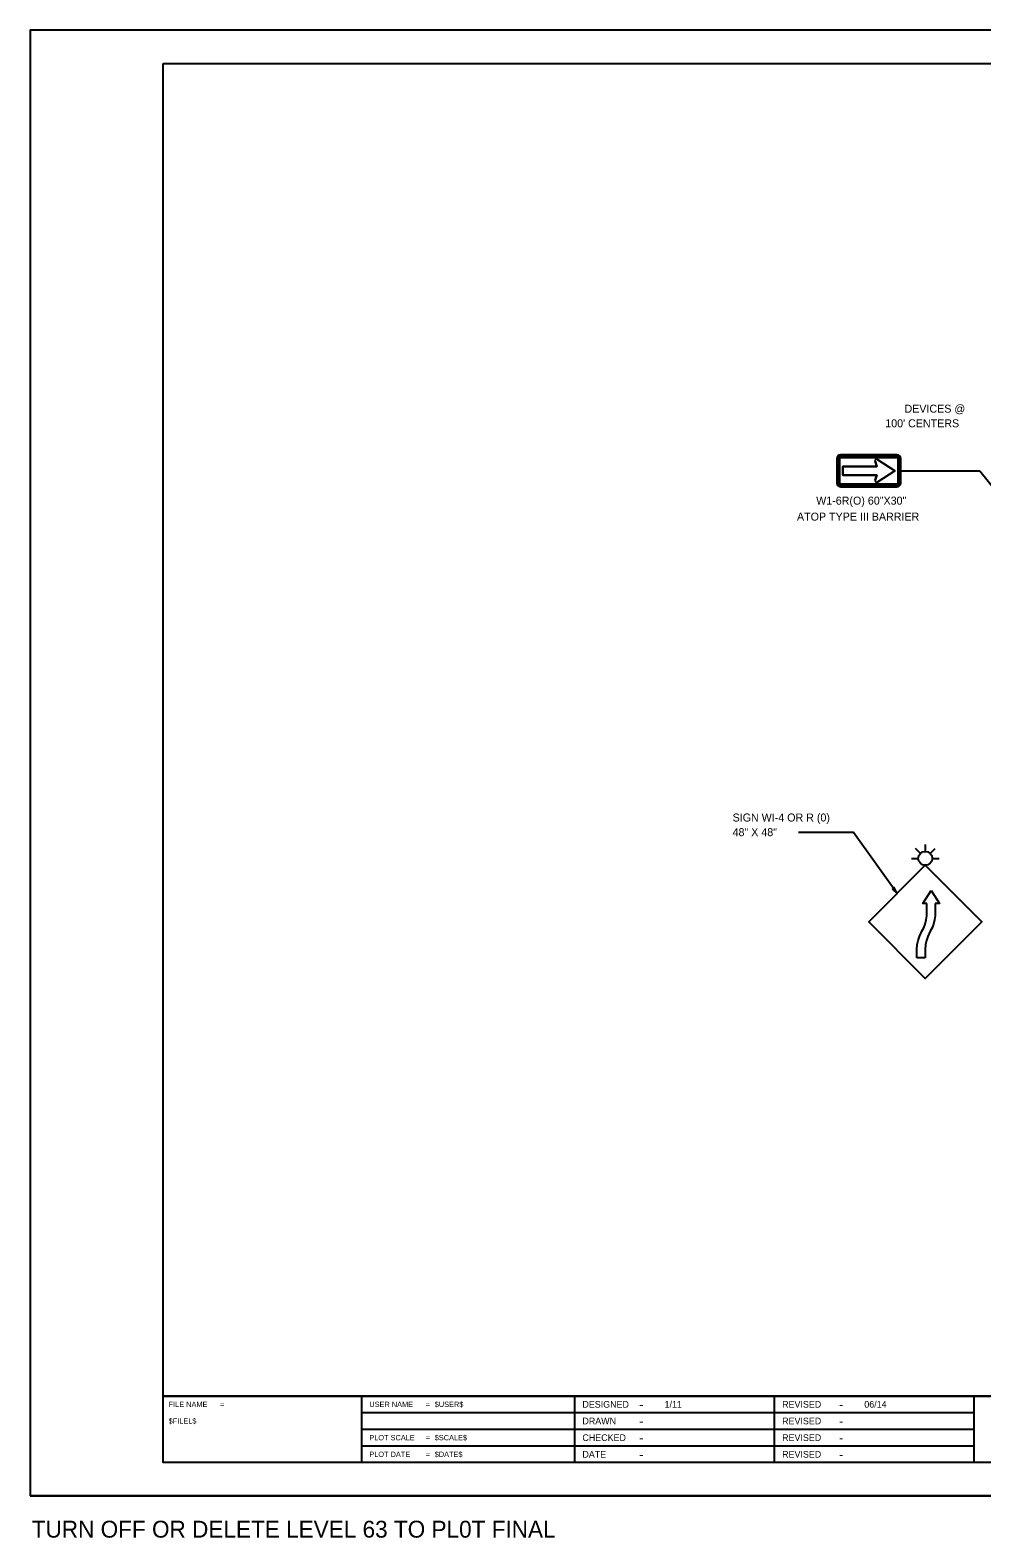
# Model space of a CAD drawing. Extents: x 2144013 to 2144693, y 3111218 to 3111670.
# Drawn here: x 2144013.1 to 2144299, y 3111217.7 to 3111670.3 of the extents above; entities that cross this region are included whole.
import ezdxf

# ---------------------------------------------------------------- set-up
doc = ezdxf.new("R2010")
doc.units = 0
for name, color, linetype in [('Construction_Signing', 7, 'Continuous'), ('Construction_Signing_Names', 7, 'Continuous'), ('Level 43', 7, 'Continuous'), ('Level 49', 7, 'Continuous'), ('Level 50', 7, 'Continuous'), ('Level 63', 7, 'Continuous'), ('Sheets_50 Reference Boundary', 7, 'Continuous'), ('Sheets_General Details', 7, 'Continuous'), ('Sheets_Printer Plotting Border', 7, 'Continuous')]:
    doc.layers.add(name, color=color, linetype=linetype)

msp = doc.modelspace()

# ---------------------------------------------------------------- linework, layer by layer
at = {"layer": 'Construction_Signing'}
for p, q in [((2144255.38, 3111541.69), (2144255.38, 3111534.33)), ((2144255.7, 3111541.69), (2144255.7, 3111534.33)), ((2144255.7, 3111534.33), (2144255.7, 3111541.69)), ((2144255.7, 3111541.69), (2144255.7, 3111534.33)), ((2144256.18, 3111541.69), (2144256.18, 3111534.33)), ((2144256.18, 3111534.33), (2144256.18, 3111541.69)), ((2144256.18, 3111541.69), (2144256.18, 3111534.33)), ((2144273.46, 3111542.81), (2144256.5, 3111542.81)), ((2144273.46, 3111542.49), (2144256.5, 3111542.49)), ((2144256.5, 3111542.49), (2144273.46, 3111542.49)), ((2144273.46, 3111542.49), (2144256.5, 3111542.49)), ((2144273.46, 3111542.01), (2144256.5, 3111542.01)), ((2144256.5, 3111542.01), (2144273.46, 3111542.01)), ((2144273.46, 3111542.01), (2144256.5, 3111542.01)), ((2144267.38, 3111539.31), (2144266.92, 3111540.84)), ((2144267.38, 3111539.31), (2144266.92, 3111540.84)), ((2144267.71, 3111541.31), (2144272.78, 3111538.01)), ((2144267.71, 3111541.31), (2144272.78, 3111538.01)), ((2144273.78, 3111534.33), (2144273.78, 3111541.69)), ((2144273.78, 3111541.69), (2144273.78, 3111534.33)), ((2144273.78, 3111534.33), (2144273.78, 3111541.69)), ((2144274.26, 3111534.33), (2144274.26, 3111541.69)), ((2144274.26, 3111541.69), (2144274.26, 3111534.33)), ((2144274.26, 3111534.33), (2144274.26, 3111541.69)), ((2144274.58, 3111534.33), (2144274.58, 3111541.69)), ((2144257.18, 3111536.71), (2144257.18, 3111539.31)), ((2144257.18, 3111539.31), (2144267.38, 3111539.31)), ((2144257.18, 3111539.31), (2144267.38, 3111539.31)), ((2144267.38, 3111536.71), (2144257.18, 3111536.71)), ((2144266.91, 3111535.17), (2144267.38, 3111536.71)), ((2144266.91, 3111535.17), (2144267.38, 3111536.71)), ((2144272.78, 3111538.01), (2144267.71, 3111534.69)), ((2144272.78, 3111538.01), (2144267.71, 3111534.69)), ((2144256.5, 3111534.01), (2144273.46, 3111534.01)), ((2144273.46, 3111534.01), (2144256.5, 3111534.01)), ((2144256.5, 3111534.01), (2144273.46, 3111534.01)), ((2144256.5, 3111533.53), (2144273.46, 3111533.53)), ((2144273.46, 3111533.53), (2144256.5, 3111533.53)), ((2144256.5, 3111533.53), (2144273.46, 3111533.53)), ((2144256.5, 3111533.21), (2144273.46, 3111533.21))]:
    msp.add_line(p, q, dxfattribs=at)
for points in [[(2144266.92, 3111540.84), (2144267.38, 3111539.31), (2144257.18, 3111539.31), (2144257.18, 3111536.71), (2144267.38, 3111536.71), (2144266.91, 3111535.17)], [(2144267.71, 3111534.69), (2144272.78, 3111538.01), (2144267.71, 3111541.31)], [(2144267.38, 3111536.71), (2144257.18, 3111536.71), (2144257.18, 3111539.31)]]:
    msp.add_lwpolyline(points, dxfattribs=at)
for centre, radius, start, end in [((2144256.5, 3111541.69), 1.12, 90, 180), ((2144256.5, 3111541.69), 0.8, 90, 180), ((2144256.5, 3111541.69), 0.8, 90, 180), ((2144256.5, 3111541.69), 0.8, 90, 180), ((2144256.5, 3111541.69), 0.32, 90, 180), ((2144256.5, 3111541.69), 0.32, 90, 180), ((2144256.5, 3111541.69), 0.32, 90, 180), ((2144267.38, 3111540.97), 0.471, 56.5994, 195.9691), ((2144267.38, 3111540.97), 0.471, 56.5994, 195.9691), ((2144267.38, 3111540.97), 0.471, 56.5994, 195.9691), ((2144278.64, 3111558.06), 20, 236.5994, 236.857), ((2144278.64, 3111558.06), 20, 236.5994, 236.857), ((2144278.64, 3111558.06), 20, 236.5994, 236.857), ((2144273.46, 3111541.69), 1.12, 0, 90), ((2144273.46, 3111541.69), 0.8, 0, 90), ((2144273.46, 3111541.69), 0.8, 0, 90), ((2144273.46, 3111541.69), 0.8, 0, 90), ((2144273.46, 3111541.69), 0.32, 0, 90), ((2144273.46, 3111541.69), 0.32, 0, 90), ((2144273.46, 3111541.69), 0.32, 0, 90), ((2144256.5, 3111534.33), 1.12, 180, 270), ((2144256.5, 3111534.33), 0.8, 180, 270), ((2144256.5, 3111534.33), 0.8, 180, 270), ((2144256.5, 3111534.33), 0.8, 180, 270), ((2144256.5, 3111534.33), 0.32, 180, 270), ((2144256.5, 3111534.33), 0.32, 180, 270), ((2144256.5, 3111534.33), 0.32, 180, 270), ((2144267.38, 3111535.04), 0.48, 164.0309, 303.4755), ((2144267.38, 3111535.04), 0.48, 164.0309, 303.4755), ((2144267.38, 3111535.04), 0.48, 164.0309, 303.4755), ((2144278.67, 3111517.96), 20, 123.2286, 123.4755), ((2144278.67, 3111517.96), 20, 123.2286, 123.4755), ((2144278.67, 3111517.96), 20, 123.2286, 123.4755), ((2144273.46, 3111534.33), 0.8, 270, 0), ((2144273.46, 3111534.33), 0.32, 270, 0), ((2144273.46, 3111534.33), 1.12, 270, 360), ((2144273.46, 3111534.33), 0.8, 270, 0), ((2144273.46, 3111534.33), 0.8, 270, 0), ((2144273.46, 3111534.33), 0.32, 270, 0), ((2144273.46, 3111534.33), 0.32, 270, 0)]:
    msp.add_arc(centre, radius, start, end, dxfattribs=at)
at = {"layer": 'Level 43'}
for p, q in [((2144274.58, 3111538.01), (2144298.31, 3111538.01)), ((2144298.31, 3111538.01), (2144303.36, 3111531.8))]:
    msp.add_line(p, q, dxfattribs=at)
msp.add_lwpolyline([(2144273.48, 3111411.07), (2144260.38, 3111429.4), (2144243.88, 3111429.4)], dxfattribs=at)
msp.add_lwpolyline([(2144271.99, 3111412.47), (2144273.48, 3111411.07), (2144272.64, 3111412.93)], close=True, dxfattribs=at)
at = {"layer": 'Level 49'}
for p, q in [((2144280.49, 3111423.14), (2144279.04, 3111424.59)), ((2144281.97, 3111425.81), (2144281.97, 3111423.75)), ((2144283.45, 3111423.14), (2144284.9, 3111424.59)), ((2144277.83, 3111421.66), (2144279.88, 3111421.66)), ((2144284.07, 3111421.66), (2144286.12, 3111421.66)), ((2144281.97, 3111391.82), (2144279.47, 3111391.82))]:
    msp.add_line(p, q, dxfattribs=at)
msp.add_lwpolyline([(2144281.97, 3111419.57), (2144298.97, 3111402.57), (2144281.97, 3111385.57), (2144264.98, 3111402.57)], close=True, dxfattribs=at)
for points in [[(2144282.47, 3111408.07), (2144281.22, 3111408.07), (2144283.72, 3111412.06)], [(2144283.72, 3111412.06), (2144286.22, 3111408.07), (2144284.97, 3111408.07)], [(2144279.47, 3111391.82), (2144279.47, 3111394.32), (2144279.57, 3111395.77), (2144279.82, 3111397.05), (2144280.19, 3111398.19), (2144280.97, 3111399.82), (2144281.51, 3111400.85), (2144281.92, 3111401.89), (2144282.26, 3111403.17), (2144282.43, 3111404.4), (2144282.47, 3111405.32), (2144282.47, 3111408.07)], [(2144284.97, 3111408.07), (2144284.97, 3111405.32), (2144284.93, 3111404.4), (2144284.76, 3111403.17), (2144284.42, 3111401.89), (2144284.01, 3111400.85), (2144283.47, 3111399.82), (2144282.69, 3111398.19), (2144282.32, 3111397.05), (2144282.07, 3111395.77), (2144281.97, 3111394.32), (2144281.97, 3111391.82)]]:
    msp.add_lwpolyline(points, dxfattribs=at)
msp.add_circle((2144281.97, 3111421.66), 2.09, dxfattribs=at)
at = {"layer": 'Sheets_50 Reference Boundary'}
msp.add_lwpolyline([(2144053.09, 3111660.27), (2144683.09, 3111660.27), (2144683.09, 3111260.27), (2144053.09, 3111260.27)], close=True, dxfattribs=at)
at = {"layer": 'Sheets_General Details'}
for p, q in [((2144013.09, 3111670.27), (2144013.09, 3111230.27)), ((2144693.09, 3111670.27), (2144013.09, 3111670.27)), ((2144053.09, 3111260.27), (2144683.09, 3111260.27)), ((2144112.58, 3111260.27), (2144112.58, 3111240.27)), ((2144176.58, 3111260.27), (2144176.58, 3111240.27)), ((2144236.58, 3111260.27), (2144236.58, 3111240.27)), ((2144296.58, 3111260.27), (2144296.58, 3111240.27)), ((2144112.58, 3111255.27), (2144296.58, 3111255.27)), ((2144112.58, 3111250.27), (2144296.58, 3111250.27)), ((2144112.58, 3111245.27), (2144296.58, 3111245.27)), ((2144693.09, 3111230.27), (2144013.09, 3111230.27))]:
    msp.add_line(p, q, dxfattribs=at)
msp.add_lwpolyline([(2144053.09, 3111660.27), (2144683.09, 3111660.27), (2144683.09, 3111240.27), (2144053.09, 3111240.27)], close=True, dxfattribs=at)
at = {"layer": 'Sheets_Printer Plotting Border'}
msp.add_lwpolyline([(2144013.09, 3111230.27), (2144693.09, 3111230.27), (2144693.09, 3111670.27), (2144013.09, 3111670.27)], close=True, dxfattribs=at)

# ---------------------------------------------------------------- texts
at = {"layer": 'Construction_Signing_Names'}
for s, p in [('W1-6R(O) 60"X30"', (2144249.21, 3111527.84)), ('ATOP TYPE III BARRIER', (2144243.44, 3111523.04))]:
    msp.add_text(s, height=2.4, dxfattribs=at).set_placement(p)
at = {"layer": 'Level 50'}
for s, p in [('DEVICES @', (2144275.73, 3111555.45)), ("100' CENTERS", (2144269.95, 3111551.05)), ('SIGN WI-4 OR R (0)', (2144224.09, 3111432.72)), ('48" X 48"', (2144224.09, 3111428.32))]:
    msp.add_text(s, height=2.4, dxfattribs=at).set_placement(p)
at = {"layer": 'Level 63'}
msp.add_text('TURN OFF OR DELETE LEVEL 63 TO PL0T FINAL', height=5.0659, dxfattribs=at).set_placement((2144013.57, 3111217.76))
at = {"layer": 'Sheets_General Details'}
for s, p in [('FILE NAME', (2144054.69, 3111256.97)), ('=', (2144070.14, 3111256.97)), ('USER NAME', (2144114.98, 3111256.97)), ('=', (2144131.93, 3111256.97)), ('$USER$', (2144134.62, 3111256.97)), ('$FILEL$', (2144054.69, 3111251.97)), ('PLOT SCALE', (2144114.98, 3111246.97)), ('=', (2144131.93, 3111246.97)), ('$SCALE$', (2144134.62, 3111246.97)), ('PLOT DATE', (2144114.98, 3111241.97)), ('=', (2144131.93, 3111241.97)), ('$DATE$', (2144134.62, 3111241.97))]:
    msp.add_text(s, height=1.6, rotation=360, dxfattribs=at).set_placement(p)
for s, height, p in [('DESIGNED', 2, (2144178.98, 3111256.77)), ('-', 2.8, (2144196.06, 3111256.37)), ('1/11', 2, (2144203.66, 3111256.77)), ('REVISED', 2, (2144238.98, 3111256.77)), ('-', 2.8, (2144256.06, 3111256.37)), ('06/14', 2, (2144263.66, 3111256.77)), ('DRAWN', 2, (2144178.98, 3111251.77)), ('-', 2.8, (2144196.06, 3111251.37)), ('REVISED', 2, (2144238.98, 3111251.77)), ('-', 2.8, (2144256.06, 3111251.37)), ('CHECKED', 2, (2144178.98, 3111246.77)), ('-', 2.8, (2144196.06, 3111246.37)), ('REVISED', 2, (2144238.98, 3111246.77)), ('-', 2.8, (2144256.06, 3111246.37)), ('DATE', 2, (2144178.98, 3111241.77)), ('-', 2.8, (2144196.06, 3111241.37)), ('REVISED', 2, (2144238.98, 3111241.77)), ('-', 2.8, (2144256.06, 3111241.37))]:
    msp.add_text(s, height=height, dxfattribs=at).set_placement(p)

doc.saveas('drawing.dxf')
